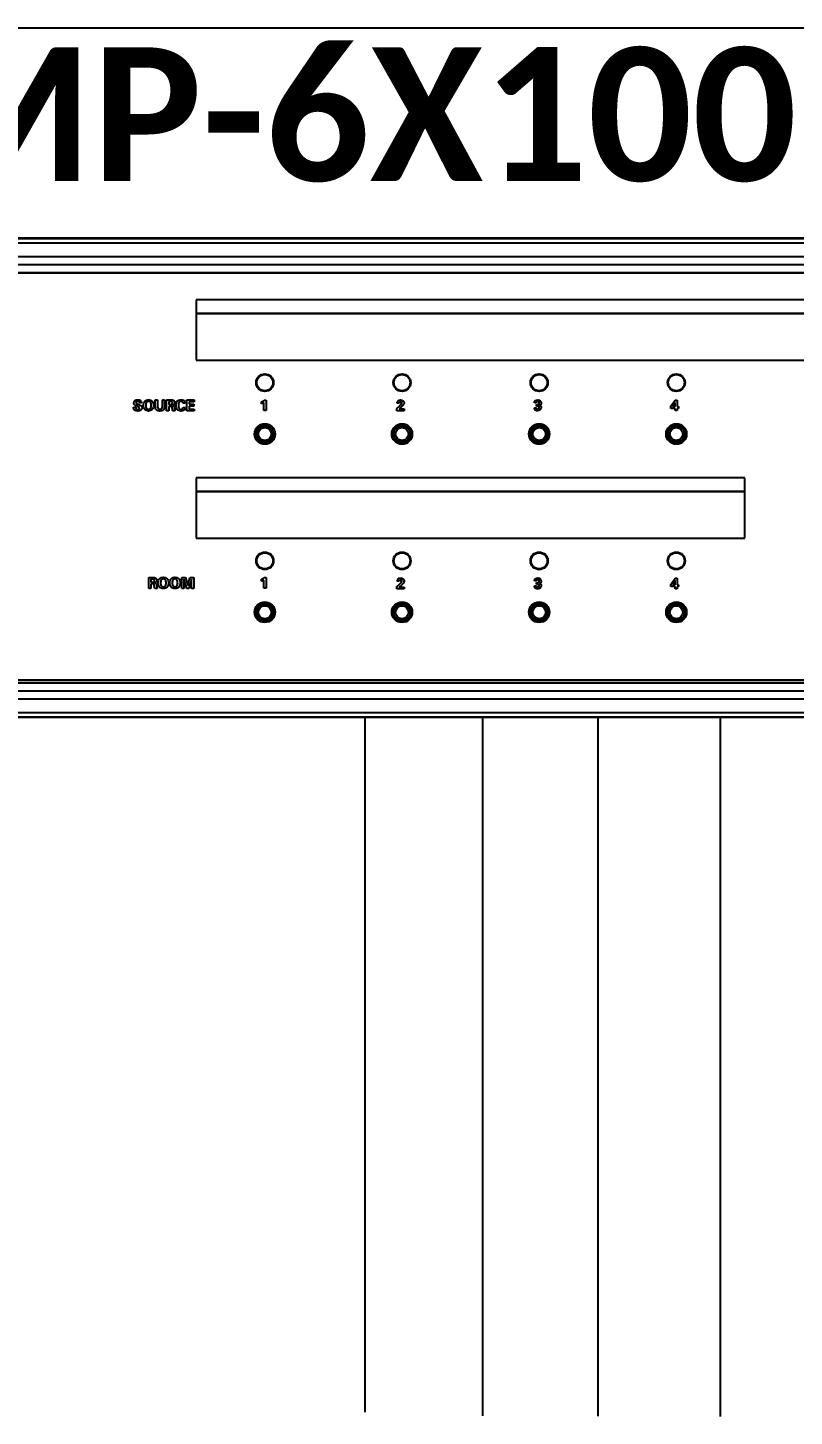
# Model space of a CAD drawing. Header units: inches. Extents: x 110042 to 357611, y 89798 to 292388.
# Drawn here: x 214743 to 226228, y 229184 to 250005 of the extents above; entities that cross this region are included whole.
import ezdxf

# ---------------------------------------------------------------- set-up
doc = ezdxf.new("R2010")
doc.units = ezdxf.units.IN
doc.header["$MEASUREMENT"] = 0
for name, color, linetype in [('3_ALL_AXES', 7, 'Continuous'), ('5_ALL_CURVES', 7, 'Continuous'), ('PMK35', 7, 'Continuous')]:
    doc.layers.add(name, color=color, linetype=linetype)
doc.styles.add('PMK', font='ROMANS.shx')

# ---------------------------------------------------------------- blocks, each defined once
blk = doc.blocks.new('ampppp')
at = {"color": 8}
for p, q in [((17353.26444576528, 3894.771499558417, 4.688886529305795), (17654.84404207291, 3894.771499558417, 4.688886529305795)), ((17353.35721776275, 3894.678727559209, 4.688886529305795), (17654.75127007365, 3894.678727559209, 4.688886529305795)), ((17654.19226190571, 3894.070760003871, 4.688886529305795), (17353.91622198034, 3894.070760018368, 4.688886529305795)), ((17654.1922623405, 3892.288066389673, 4.688886529305795), (17353.91622289494, 3892.288068130321, 4.688886529305795)), ((17355.86336821582, 3891.26749231525, 4.688886529305795), (17652.24511962058, 3891.26749231525, 4.688886529305795)), ((17355.86336821582, 3890.181390563622, 4.688886529305795), (17652.24511962058, 3890.181390563622, 4.688886529305795)), ((17652.22798240275, 3890.164253345796, 4.688886529305795), (17355.88050543544, 3890.164253345796, 4.688886529305795)), ((17651.80883580627, 3890.098415316046, 4.688886529305795), (17356.29965203013, 3890.098415316046, 4.688886529305795)), ((17494.99787910741, 3886.602658499093, 4.688886529305795), (17494.99787910741, 3884.791385536935, 4.688886529305795)), ((17603.6742568369, 3886.602658499093, 4.688886529305795), (17494.99787910741, 3886.602658499093, 4.688886529305795)), ((17494.99787910741, 3884.791385536935, 4.688886529305795), (17603.6742568369, 3884.791385536935, 4.688886529305795)), ((17494.99787910741, 3863.056109991037, 4.688886529305795), (17494.99787910741, 3861.244837028879, 4.688886529305795)), ((17567.44879759373, 3863.056109991037, 4.688886529305795), (17494.99787910741, 3863.056109991037, 4.688886529305795)), ((17567.44879759373, 3861.244837028879, 4.688886529305795), (17567.44879759373, 3863.056109991037, 4.688886529305795)), ((17494.99787910741, 3861.244837028879, 4.688886529305795), (17567.44879759373, 3861.244837028879, 4.688886529305795)), ((17356.29965203013, 3836.394171988068, 4.688886529305795), (17651.80883580627, 3836.394171988068, 4.688886529305795)), ((17652.24511962058, 3835.967054875859, 4.688886529305795), (17355.86336821582, 3835.967054875859, 4.688886529305795)), ((17652.24511962058, 3834.880953124283, 4.688886529305795), (17355.86336821582, 3834.880953124283, 4.688886529305795)), ((17355.88050543544, 3835.984192093711, 4.688886529305795), (17652.22798240275, 3835.984192093711, 4.688886529305795)), ((17353.91622551952, 3833.860379066123, 4.688886529305795), (17654.19226493418, 3833.860377314641, 4.688886529305795)), ((17654.84404207291, 3831.376945882882, 4.688886529305795), (17353.26444576528, 3831.376945882882, 4.688886529305795)), ((17353.35721776275, 3831.469717880272, 4.688886529305795), (17654.75127007365, 3831.469717880272, 4.688886529305795)), ((17353.91622593797, 3832.07768546099, 4.688886529305795), (17654.19226583266, 3832.077685399394, 4.688886529305795))]:
    blk.add_line(p, q, dxfattribs=at)
at = {"color": 5}
for p, q in [((17487.03777378105, 3872.993800609043, 4.688886529305795), (17487.3873950291, 3872.761751978092, 4.688886529305795)), ((17487.78031290408, 3872.962988684239, 4.688886529305795), (17487.51625212462, 3872.962988684239, 4.688886529305795)), ((17487.78031290408, 3872.970690158938, 4.688886529305795), (17487.78031290408, 3872.962988684239, 4.688886529305795)), ((17489.59572184286, 3872.475656423678, 4.688886529305795), (17489.59572184286, 3873.367886632082, 4.688886529305795)), ((17489.59572184286, 3873.367886632082, 4.688886529305795), (17489.89828999938, 3873.367886632082, 4.688886529305795)), ((17489.89828999938, 3873.367886632082, 4.688886529305795), (17489.89828999938, 3872.454192125455, 4.688886529305795)), ((17490.52339310259, 3872.467954947212, 4.688886529305795), (17490.52339310259, 3873.367886632082, 4.688886529305795)), ((17490.52339310259, 3873.367886632082, 4.688886529305795), (17490.81547869426, 3873.367886632082, 4.688886529305795)), ((17490.81547869426, 3873.367886632082, 4.688886529305795), (17490.81547869426, 3872.475656423678, 4.688886529305795)), ((17491.08346152083, 3871.918511711476, 4.688886529305795), (17491.08346152083, 3873.367886632082, 4.688886529305795)), ((17491.08346152083, 3873.367886632082, 4.688886529305795), (17491.67405060227, 3873.367886632082, 4.688886529305795)), ((17491.38203632036, 3873.143759429589, 4.688886529305795), (17491.38203632036, 3872.737934452296, 4.688886529305795)), ((17491.56123824782, 3873.143759429589, 4.688886529305795), (17491.38203632036, 3873.143759429589, 4.688886529305795)), ((17493.54928859843, 3872.949582411564, 4.688886529305795), (17493.26875521876, 3872.949582411564, 4.688886529305795)), ((17493.76100786746, 3871.918511711476, 4.688886529305795), (17493.76100786746, 3873.367886632082, 4.688886529305795)), ((17493.76100786746, 3873.367886632082, 4.688886529305795), (17494.70358290604, 3873.367886632082, 4.688886529305795)), ((17494.06949474958, 3873.127999929343, 4.688886529305795), (17494.06949474958, 3872.785926054788, 4.688886529305795)), ((17494.70358290604, 3873.127999929343, 4.688886529305795), (17494.06949474958, 3873.127999929343, 4.688886529305795)), ((17494.70358290604, 3873.367886632082, 4.688886529305795), (17494.70358290604, 3873.127999929343, 4.688886529305795)), ((17503.61782696799, 3872.845327251516, 4.688886529305795), (17503.61782696799, 3873.114165797738, 4.688886529305795)), ((17503.92681302249, 3871.97292121016, 4.688886529305795), (17503.92681302249, 3873.012763035807, 4.688886529305795)), ((17503.95248460716, 3873.314404162821, 4.688886529305795), (17504.21597490636, 3873.314404162821, 4.688886529305795)), ((17504.21597490636, 3873.314404162821, 4.688886529305795), (17504.21597490636, 3871.97292121016, 4.688886529305795)), ((17521.54536462665, 3872.94152438599, 4.688886529305795), (17521.54536462665, 3872.957355196058, 4.688886529305795)), ((17521.8075000356, 3872.94152438599, 4.688886529305795), (17521.54536462665, 3872.94152438599, 4.688886529305795)), ((17539.90261609814, 3872.972187668674, 4.688886529305795), (17539.64048068729, 3872.972187668674, 4.688886529305795)), ((17557.68304131, 3872.528425792954, 4.688886529305795), (17558.22171674174, 3873.344853514249, 4.688886529305795)), ((17558.24375151848, 3873.017469492745, 4.688886529305795), (17557.8958302281, 3872.478152270894, 4.688886529305795)), ((17558.22171674174, 3873.344853514249, 4.688886529305795), (17558.51936450995, 3873.344853514249, 4.688886529305795)), ((17558.24375151848, 3872.478152270894, 4.688886529305795), (17558.24375151848, 3873.017469492745, 4.688886529305795)), ((17558.51936450995, 3873.344853514249, 4.688886529305795), (17558.51936450995, 3872.478152270894, 4.688886529305795)), ((17486.70524396027, 3872.369618512812, 4.688886529305795), (17486.70524396027, 3872.389442681627, 4.688886529305795)), ((17486.70524396027, 3872.389442681627, 4.688886529305795), (17487.0028917286, 3872.389442681627, 4.688886529305795)), ((17487.53764511313, 3872.298879033514, 4.688886529305795), (17487.20348664445, 3872.551458908996, 4.688886529305795)), ((17487.3873950291, 3872.761751978092, 4.688886529305795), (17487.40543644887, 3872.755690632826, 4.688886529305795)), ((17491.38203632036, 3871.918511711476, 4.688886529305795), (17491.08346152083, 3871.918511711476, 4.688886529305795)), ((17491.38203632036, 3872.737934452296, 4.688886529305795), (17491.56123824782, 3872.737934452296, 4.688886529305795)), ((17491.38203632036, 3872.502112418151, 4.688886529305795), (17491.38203632036, 3871.918511711476, 4.688886529305795)), ((17491.64410041954, 3872.502112418151, 4.688886529305795), (17491.38203632036, 3872.502112418151, 4.688886529305795)), ((17491.84933048262, 3872.095289101639, 4.688886529305795), (17491.82929238426, 3872.314638535553, 4.688886529305795)), ((17492.21835952022, 3871.918511711476, 4.688886529305795), (17491.88883619886, 3871.918511711476, 4.688886529305795)), ((17492.12002308769, 3872.371329952015, 4.688886529305795), (17492.14533812151, 3872.162035222113, 4.688886529305795)), ((17493.27075189725, 3872.35286067332, 4.688886529305795), (17493.55684745346, 3872.35286067332, 4.688886529305795)), ((17494.72561768457, 3871.918511711476, 4.688886529305795), (17493.76100786746, 3871.918511711476, 4.688886529305795)), ((17494.06949474958, 3872.785926054788, 4.688886529305795), (17494.66407718969, 3872.785926054788, 4.688886529305795)), ((17494.06949474958, 3872.550104020669, 4.688886529305795), (17494.06949474958, 3872.160323782883, 4.688886529305795)), ((17494.66407718969, 3872.550104020669, 4.688886529305795), (17494.06949474958, 3872.550104020669, 4.688886529305795)), ((17494.06949474958, 3872.160323782883, 4.688886529305795), (17494.72561768457, 3872.160323782883, 4.688886529305795)), ((17494.66407718969, 3872.785926054788, 4.688886529305795), (17494.66407718969, 3872.550104020669, 4.688886529305795)), ((17494.72561768457, 3872.160323782883, 4.688886529305795), (17494.72561768457, 3871.918511711476, 4.688886529305795)), ((17504.21597490636, 3871.97292121016, 4.688886529305795), (17503.92681302249, 3871.97292121016, 4.688886529305795)), ((17521.49245263586, 3872.225073226711, 4.688886529305795), (17521.57331813078, 3872.29987737276, 4.688886529305795)), ((17521.49245263586, 3871.931276193987, 4.688886529305795), (17521.49245263586, 3872.225073226711, 4.688886529305795)), ((17522.44315701162, 3871.931276193987, 4.688886529305795), (17521.49245263586, 3871.931276193987, 4.688886529305795)), ((17521.8075000356, 3872.169094908415, 4.688886529305795), (17522.44315701162, 3872.169094908415, 4.688886529305795)), ((17522.44315701162, 3872.169094908415, 4.688886529305795), (17522.44315701162, 3871.931276193987, 4.688886529305795)), ((17539.64647072455, 3872.316136043552, 4.688886529305795), (17539.90454146676, 3872.316136043552, 4.688886529305795)), ((17539.64647072455, 3872.287612060793, 4.688886529305795), (17539.64647072455, 3872.316136043552, 4.688886529305795)), ((17539.90454146676, 3872.763249487882, 4.688886529305795), (17540.01150640538, 3872.763249487882, 4.688886529305795)), ((17539.90454146676, 3872.5294241322, 4.688886529305795), (17539.90454146676, 3872.763249487882, 4.688886529305795)), ((17540.0075130484, 3872.5294241322, 4.688886529305795), (17539.90454146676, 3872.5294241322, 4.688886529305795)), ((17557.68304131, 3872.246394903497, 4.688886529305795), (17557.68304131, 3872.528425792954, 4.688886529305795)), ((17558.24375151848, 3872.246394903497, 4.688886529305795), (17557.68304131, 3872.246394903497, 4.688886529305795)), ((17557.8958302281, 3872.478152270894, 4.688886529305795), (17558.24375151848, 3872.478152270894, 4.688886529305795)), ((17558.24375151848, 3871.942471858732, 4.688886529305795), (17558.24375151848, 3872.246394903497, 4.688886529305795)), ((17558.51936450995, 3871.942471858732, 4.688886529305795), (17558.24375151848, 3871.942471858732, 4.688886529305795)), ((17558.51936450995, 3872.478152270894, 4.688886529305795), (17558.69164937262, 3872.478152270894, 4.688886529305795)), ((17558.69164937262, 3872.246394903497, 4.688886529305795), (17558.51936450995, 3872.246394903497, 4.688886529305795)), ((17558.51936450995, 3872.246394903497, 4.688886529305795), (17558.51936450995, 3871.942471858732, 4.688886529305795)), ((17558.69164937262, 3872.478152270894, 4.688886529305795), (17558.69164937262, 3872.246394903497, 4.688886529305795)), ((17488.7171118366, 3848.456394196445, 4.688886529305795), (17488.7171118366, 3849.905769115234, 4.688886529305795)), ((17488.7171118366, 3849.905769115234, 4.688886529305795), (17489.30770091794, 3849.905769115234, 4.688886529305795)), ((17489.01568663603, 3849.681641914533, 4.688886529305795), (17489.01568663603, 3849.275816935474, 4.688886529305795)), ((17489.19488856359, 3849.681641914533, 4.688886529305795), (17489.01568663603, 3849.681641914533, 4.688886529305795)), ((17489.01568663603, 3849.275816935474, 4.688886529305795), (17489.19488856359, 3849.275816935474, 4.688886529305795)), ((17493.09711214623, 3848.456394196445, 4.688886529305795), (17493.09711214623, 3849.905769115234, 4.688886529305795)), ((17493.09711214623, 3849.905769115234, 4.688886529305795), (17493.57688555171, 3849.905769115234, 4.688886529305795)), ((17493.36973012002, 3849.681641914533, 4.688886529305795), (17493.36973012002, 3848.456394196445, 4.688886529305795)), ((17493.7407558379, 3848.456394196445, 4.688886529305795), (17493.36973012002, 3849.681641914533, 4.688886529305795)), ((17493.57688555171, 3849.905769115234, 4.688886529305795), (17493.87453332182, 3848.859224154159, 4.688886529305795)), ((17493.87453332182, 3848.859224154159, 4.688886529305795), (17494.1705409625, 3849.905769115234, 4.688886529305795)), ((17494.37869473339, 3849.681641914533, 4.688886529305795), (17494.00674198608, 3848.456394196445, 4.688886529305795)), ((17494.1705409625, 3849.905769115234, 4.688886529305795), (17494.65994121127, 3849.905769115234, 4.688886529305795)), ((17494.37869473339, 3848.456394196445, 4.688886529305795), (17494.37869473339, 3849.681641914533, 4.688886529305795)), ((17494.65994121127, 3849.905769115234, 4.688886529305795), (17494.65994121127, 3848.456394196445, 4.688886529305795)), ((17503.61518849936, 3849.390483350462, 4.688886529305795), (17503.61518849936, 3849.671587208651, 4.688886529305795)), ((17503.92823922062, 3848.478500283038, 4.688886529305795), (17503.92823922062, 3849.565620609399, 4.688886529305795)), ((17503.95419604636, 3849.880881940372, 4.688886529305795), (17504.22125184361, 3849.880881940372, 4.688886529305795)), ((17504.22125184361, 3849.880881940372, 4.688886529305795), (17504.22125184361, 3848.478500283038, 4.688886529305795)), ((17521.54536462665, 3849.405529752517, 4.688886529305795), (17521.54536462665, 3849.421360562612, 4.688886529305795)), ((17521.8075000356, 3849.405529752517, 4.688886529305795), (17521.54536462665, 3849.405529752517, 4.688886529305795)), ((17539.90261609814, 3849.436193033383, 4.688886529305795), (17539.64048068729, 3849.436193033383, 4.688886529305795)), ((17539.90454146676, 3849.227254854408, 4.688886529305795), (17540.01150640538, 3849.227254854408, 4.688886529305795)), ((17539.90454146676, 3848.993429498727, 4.688886529305795), (17539.90454146676, 3849.227254854408, 4.688886529305795)), ((17557.68304131, 3848.992431157663, 4.688886529305795), (17558.22171674174, 3849.808858880775, 4.688886529305795)), ((17558.24375151848, 3849.481474857454, 4.688886529305795), (17557.8958302281, 3848.942157637421, 4.688886529305795)), ((17558.22171674174, 3849.808858880775, 4.688886529305795), (17558.51936450995, 3849.808858880775, 4.688886529305795)), ((17558.24375151848, 3848.942157637421, 4.688886529305795), (17558.24375151848, 3849.481474857454, 4.688886529305795)), ((17558.51936450995, 3849.808858880775, 4.688886529305795), (17558.51936450995, 3848.942157637421, 4.688886529305795)), ((17489.01568663603, 3848.456394196445, 4.688886529305795), (17488.7171118366, 3848.456394196445, 4.688886529305795)), ((17489.01568663603, 3849.039994901276, 4.688886529305795), (17489.01568663603, 3848.456394196445, 4.688886529305795)), ((17489.27775073532, 3849.039994901276, 4.688886529305795), (17489.01568663603, 3849.039994901276, 4.688886529305795)), ((17489.48298079828, 3848.63317158479, 4.688886529305795), (17489.46294270003, 3848.852521018704, 4.688886529305795)), ((17489.85200983599, 3848.456394196445, 4.688886529305795), (17489.52248651464, 3848.456394196445, 4.688886529305795)), ((17489.75367340346, 3848.909212436958, 4.688886529305795), (17489.77898843896, 3848.699917707056, 4.688886529305795)), ((17493.36973012002, 3848.456394196445, 4.688886529305795), (17493.09711214623, 3848.456394196445, 4.688886529305795)), ((17494.00674198608, 3848.456394196445, 4.688886529305795), (17493.7407558379, 3848.456394196445, 4.688886529305795)), ((17494.65994121127, 3848.456394196445, 4.688886529305795), (17494.37869473339, 3848.456394196445, 4.688886529305795)), ((17504.22125184361, 3848.478500283038, 4.688886529305795), (17503.92823922062, 3848.478500283038, 4.688886529305795)), ((17521.49245263586, 3848.689078593238, 4.688886529305795), (17521.57331813078, 3848.763882739286, 4.688886529305795)), ((17521.49245263586, 3848.395281560514, 4.688886529305795), (17521.49245263586, 3848.689078593238, 4.688886529305795)), ((17522.44315701162, 3848.395281560514, 4.688886529305795), (17521.49245263586, 3848.395281560514, 4.688886529305795)), ((17521.8075000356, 3848.633100274968, 4.688886529305795), (17522.44315701162, 3848.633100274968, 4.688886529305795)), ((17522.44315701162, 3848.633100274968, 4.688886529305795), (17522.44315701162, 3848.395281560514, 4.688886529305795)), ((17539.64647072455, 3848.780141410051, 4.688886529305795), (17539.90454146676, 3848.780141410051, 4.688886529305795)), ((17539.64647072455, 3848.751617427319, 4.688886529305795), (17539.64647072455, 3848.780141410051, 4.688886529305795)), ((17540.0075130484, 3848.993429498727, 4.688886529305795), (17539.90454146676, 3848.993429498727, 4.688886529305795)), ((17557.68304131, 3848.710400270024, 4.688886529305795), (17557.68304131, 3848.992431157663, 4.688886529305795)), ((17558.24375151848, 3848.710400270024, 4.688886529305795), (17557.68304131, 3848.710400270024, 4.688886529305795)), ((17557.8958302281, 3848.942157637421, 4.688886529305795), (17558.24375151848, 3848.942157637421, 4.688886529305795)), ((17558.24375151848, 3848.406477223441, 4.688886529305795), (17558.24375151848, 3848.710400270024, 4.688886529305795)), ((17558.51936450995, 3848.406477223441, 4.688886529305795), (17558.24375151848, 3848.406477223441, 4.688886529305795)), ((17558.51936450995, 3848.942157637421, 4.688886529305795), (17558.69164937262, 3848.942157637421, 4.688886529305795)), ((17558.69164937262, 3848.710400270024, 4.688886529305795), (17558.51936450995, 3848.710400270024, 4.688886529305795)), ((17558.51936450995, 3848.710400270024, 4.688886529305795), (17558.51936450995, 3848.406477223441, 4.688886529305795)), ((17558.69164937262, 3848.942157637421, 4.688886529305795), (17558.69164937262, 3848.710400270024, 4.688886529305795))]:
    blk.add_line(p, q, dxfattribs=at)
at = {"color": 8}
for centre, radius in [((17504.0542439182, 3875.644457078005, 4.688886529305795), 1.068651047673309), ((17522.16697353978, 3875.644457078005, 4.688886529305795), 1.068651047673309), ((17540.27970316136, 3875.644457078005, 4.688886529305795), 1.068651047673309), ((17558.39243278294, 3875.644457078005, 4.688886529305795), 1.068651047673309), ((17504.0542439182, 3868.852183469911, 4.688886529305795), 1.176614325426323), ((17504.0542439182, 3868.852183469911, 4.688886529305795), 1.063279638008018), ((17504.0542439182, 3868.852183469911, 4.688886529305795), 0.8493822968833196), ((17522.16697353978, 3868.852183469911, 4.688886529305795), 1.176614325426323), ((17522.16697353978, 3868.852183469911, 4.688886529305795), 1.063279638008018), ((17522.16697353978, 3868.852183469911, 4.688886529305795), 0.8493822968833196), ((17540.27970316136, 3868.852183469911, 4.688886529305795), 1.176614325426323), ((17540.27970316136, 3868.852183469911, 4.688886529305795), 1.063279638008018), ((17540.27970316136, 3868.852183469911, 4.688886529305795), 0.8493822968833196), ((17558.39243278294, 3868.852183469911, 4.688886529305795), 1.176614325426323), ((17558.39243278294, 3868.852183469911, 4.688886529305795), 1.063279638008018), ((17558.39243278294, 3868.852183469911, 4.688886529305795), 0.8493822968833196), ((17504.0542439182, 3852.097908569975, 4.688886529305795), 1.068651047673309), ((17522.16697353978, 3852.097908569975, 4.688886529305795), 1.068651047673309), ((17540.27970316136, 3852.097908569975, 4.688886529305795), 1.068651047673309), ((17558.39243278294, 3852.097908569975, 4.688886529305795), 1.068651047673309), ((17504.0542439182, 3845.305634961882, 4.688886529305795), 1.176614325426323), ((17504.0542439182, 3845.305634961882, 4.688886529305795), 1.063279638008018), ((17504.0542439182, 3845.305634961882, 4.688886529305795), 0.8493822968833196), ((17522.16697353978, 3845.305634961882, 4.688886529305795), 1.176614325426323), ((17522.16697353978, 3845.305634961882, 4.688886529305795), 1.063279638008018), ((17522.16697353978, 3845.305634961882, 4.688886529305795), 0.8493822968833196), ((17540.27970316136, 3845.305634961882, 4.688886529305795), 1.176614325426323), ((17540.27970316136, 3845.305634961882, 4.688886529305795), 1.063279638008018), ((17540.27970316136, 3845.305634961882, 4.688886529305795), 0.8493822968833196), ((17558.39243278294, 3845.305634961882, 4.688886529305795), 1.176614325426323), ((17558.39243278294, 3845.305634961882, 4.688886529305795), 1.063279638008018), ((17558.39243278294, 3845.305634961882, 4.688886529305795), 0.8493822968833196)]:
    blk.add_circle(centre, radius, dxfattribs=at)
at = {"color": 5}
for points, start_tangent, end_tangent in [([(17487.20348664445, 3872.551458908996, 4.688886529305795), (17487.1716110931, 3872.56215540317, 4.688886529305795), (17487.14265924957, 3872.572210107234, 4.688886529305795), (17486.98179289443, 3872.63510549219, 4.688886529305795), (17486.8729649838, 3872.69800087538, 4.688886529305795), (17486.78090382592, 3872.813380388532, 4.688886529305795), (17486.74867172552, 3872.969050029504, 4.688886529305795), (17486.89371618217, 3873.278963113376, 4.688886529305795), (17487.2889872848, 3873.393344287284, 4.688886529305795), (17487.51291525092, 3873.361367165164, 4.688886529305795)], (-0.9407143260473128, 0.3391998773132892), (0.9495414400050226, -0.3136416007375116)), ([(17487.51625212462, 3872.962988684239, 4.688886529305795), (17487.44358727676, 3873.13470306477, 4.688886529305795), (17487.26994752574, 3873.193747710571, 4.688886529305795), (17487.09994458265, 3873.143759429589, 4.688886529305795), (17487.03676396022, 3873.009268847553, 4.688886529305795), (17487.03777378105, 3872.993800609043, 4.688886529305795)], (-0.08789381096409303, 0.9961298499664629), (0.1282680215612045, -0.9917395397203717)), ([(17487.51291525092, 3873.361367165164, 4.688886529305795), (17487.65174104775, 3873.282314680195, 4.688886529305795), (17487.78031290408, 3872.970690158938, 4.688886529305795)], (0.949541440192497, -0.3136416001699365), (0, -1)), ([(17488.01363908924, 3872.650722372819, 4.688886529305795), (17488.05868258237, 3872.959295987707, 4.688886529305795), (17488.19612127556, 3873.191751032081, 4.688886529305795), (17488.69272383041, 3873.389636169592, 4.688886529305795), (17489.18768625762, 3873.191751032081, 4.688886529305795), (17489.36917010305, 3872.650722372819, 4.688886529305795), (17489.3691793441, 3872.614438945593, 4.688886529305795)], (0.003596577523764412, 0.9999935322941422), (-0.01528852023618, -0.9998831237444645)), ([(17489.0511989953, 3872.648725694329, 4.688886529305795), (17489.0280054313, 3872.877407819064, 4.688886529305795), (17488.95870997859, 3873.044210726453, 4.688886529305795), (17488.69101239121, 3873.180341439715, 4.688886529305795), (17488.42402790383, 3873.043854177396, 4.688886529305795), (17488.35359771751, 3872.877262712565, 4.688886529305795), (17488.3316101969, 3872.648725694329, 4.688886529305795)], (-0.0009032994267080667, 0.9999995920249898), (-0.001257726591726156, -0.9999992090615976)), ([(17491.56123824782, 3872.737934452296, 4.688886529305795), (17491.79278168401, 3872.782217937095, 4.688886529305795), (17491.85524920832, 3872.936532687999, 4.688886529305795), (17491.79606194288, 3873.09847760552, 4.688886529305795), (17491.56123824782, 3873.143759429589, 4.688886529305795)], (1, 0), (-1, 0)), ([(17491.67405060227, 3873.367886632082, 4.688886529305795), (17492.0380879438, 3873.279319662459, 4.688886529305795), (17492.15489365682, 3873.003278810264, 4.688886529305795), (17492.08943111482, 3872.764461756592, 4.688886529305795), (17491.87928066524, 3872.644661025735, 4.688886529305795)], (1, 0), (-0.9714799792605399, -0.237121593061326)), ([(17492.33694656249, 3872.767450438487, 4.688886529305795), (17492.37336063133, 3872.95922708327, 4.688886529305795), (17492.49989123929, 3873.196457489045, 4.688886529305795), (17492.70488063116, 3873.342883577409, 4.688886529305795), (17492.98265966245, 3873.391704157903, 4.688886529305795), (17493.38876987898, 3873.27425665462, 4.688886529305795), (17493.54928859843, 3872.949582411564, 4.688886529305795)], (0.09269741668441323, 0.9956943250516377), (0.04998902329010868, -0.9987497672342663)), ([(17493.26875521876, 3872.949582411564, 4.688886529305795), (17493.18988640401, 3873.115948546789, 4.688886529305795), (17492.99414056648, 3873.178344759406, 4.688886529305795), (17492.72679952994, 3873.043141077386, 4.688886529305795), (17492.65916203319, 3872.8756339833, 4.688886529305795), (17492.63666374079, 3872.642664347246, 4.688886529305795), (17492.64040869075, 3872.536826596508, 4.688886529305795)], (-0.047175344003485, 0.9988866236556345), (0.07634573044314338, -0.9970814056249888)), ([(17503.61782696799, 3873.114165797738, 4.688886529305795), (17503.80023784454, 3873.205941714535, 4.688886529305795), (17503.95248460716, 3873.314404162821, 4.688886529305795)], (0.9205172733513572, 0.3907018677480091), (0.7590906867084947, 0.6509848918004362)), ([(17503.92681302249, 3873.012763035807, 4.688886529305795), (17503.75873544801, 3872.908222634653, 4.688886529305795), (17503.61782696799, 3872.845327251516, 4.688886529305795)], (-0.8237929061158759, -0.5668908606011918), (-0.9458785182338982, -0.3245209218889362)), ([(17521.54536462665, 3872.957355196058, 4.688886529305795), (17521.66473749852, 3873.248442450309, 4.688886529305795), (17521.98969698274, 3873.356120488816, 4.688886529305795), (17522.31422860612, 3873.254503797393, 4.688886529305795), (17522.43559815659, 3872.983811192325, 4.688886529305795), (17522.43547025898, 3872.963863751872, 4.688886529305795)], (0, 1), (-0.03492029905668074, -0.9993901003681155)), ([(17521.57331813078, 3872.29987737276, 4.688886529305795), (17522.00221066919, 3872.731414213789, 4.688886529305795), (17522.15513608669, 3872.989515988507, 4.688886529305795), (17522.1093550939, 3873.107890521214, 4.688886529305795), (17521.99326247899, 3873.154527233612, 4.688886529305795), (17521.86535413727, 3873.108533778513, 4.688886529305795)], (0.7389060902816122, 0.6738084221384754), (-0.7270736412645042, -0.6865594804373291)), ([(17521.86535413727, 3873.108533778513, 4.688886529305795), (17521.85813010682, 3873.101187383968, 4.688886529305795), (17521.8075000356, 3872.94152438599, 4.688886529305795)], (-0.7270736417140486, -0.6865594799612567), (-0.0362299724252177, -0.999343479039148)), ([(17522.43547025898, 3872.963863751872, 4.688886529305795), (17522.30609927073, 3872.651078921903, 4.688886529305795), (17521.8075000356, 3872.169094908415, 4.688886529305795)], (-0.0349202991572643, -0.9993901003646011), (-0.7672539929008418, -0.6413433638681507)), ([(17539.64048068729, 3872.972187668674, 4.688886529305795), (17539.75885522008, 3873.264986360362, 4.688886529305795), (17540.08873509059, 3873.368314490986, 4.688886529305795), (17540.41726007264, 3873.258639774043, 4.688886529305795), (17540.53862962311, 3872.963487852965, 4.688886529305795), (17540.53856636619, 3872.948992010864, 4.688886529305795)], (0.01071568529171078, 0.9999425853961462), (-0.02105150177649465, -0.9997783925815533)), ([(17540.08481304338, 3873.163084429678, 4.688886529305795), (17539.95360271831, 3873.111028158566, 4.688886529305795), (17539.90261609814, 3872.972187668674, 4.688886529305795)], (-0.9999999356106186, 0.0003588575745173712), (-0.02347931282845693, -0.9997243229356296)), ([(17540.01150640538, 3872.763249487882, 4.688886529305795), (17540.21566681928, 3872.806819872696, 4.688886529305795), (17540.27357050445, 3872.955786378292, 4.688886529305795), (17540.22286912357, 3873.107676589956, 4.688886529305795), (17540.08481304338, 3873.163084429678, 4.688886529305795)], (1, 0), (-0.9999999356104847, 0.0003588579476866737)), ([(17540.53856636619, 3872.948992010864, 4.688886529305795), (17540.48044069696, 3872.764247827126, 4.688886529305795), (17540.30352068887, 3872.654216561074, 4.688886529305795)], (-0.02105150285784551, -0.9997783925587841), (-0.9627288161254891, -0.2704685316291237)), ([(17486.98727740725, 3871.934580361602, 4.688886529305795), (17486.84600981876, 3872.013068718361, 4.688886529305795), (17486.70524396027, 3872.369618512812, 4.688886529305795)], (-0.9452303226210497, 0.3264041010736642), (0, 1)), ([(17487.40543644887, 3872.755690632826, 4.688886529305795), (17487.75799288626, 3872.574919885708, 4.688886529305795), (17487.84220994803, 3872.325406339575, 4.688886529305795), (17487.69053366577, 3872.008433571219, 4.688886529305795), (17487.26795084725, 3871.894052395492, 4.688886529305795), (17487.02184235116, 3871.923770822208, 4.688886529305795), (17486.98727740725, 3871.934580361602, 4.688886529305795)], (0.9475823553279836, -0.3195116271297032), (-0.9452303226482651, 0.326404100994851)), ([(17487.0028917286, 3872.389442681627, 4.688886529305795), (17487.07263286854, 3872.17208992615, 4.688886529305795), (17487.28342510826, 3872.099282458593, 4.688886529305795), (17487.46690563377, 3872.155973876846, 4.688886529305795), (17487.53764511313, 3872.298879033514, 4.688886529305795)], (0, -1), (0.002955639027477555, 0.9999956320894304)), ([(17489.3691793441, 3872.614438945593, 4.688886529305795), (17489.3243339662, 3872.334480530967, 4.688886529305795), (17489.18996817539, 3872.094932550764, 4.688886529305795), (17488.69272383041, 3871.894052395492, 4.688886529305795), (17488.19376804623, 3872.094576001655, 4.688886529305795), (17488.05773663966, 3872.332459907435, 4.688886529305795), (17488.01363908924, 3872.650722372819, 4.688886529305795)], (-0.01528852022985475, -0.9998831237445612), (0.00359657774954166, 0.9999935322933304)), ([(17488.3316101969, 3872.648725694329, 4.688886529305795), (17488.35325263016, 3872.416028024511, 4.688886529305795), (17488.42302956464, 3872.247535864179, 4.688886529305795), (17488.69101239121, 3872.110335501902, 4.688886529305795), (17488.95970831789, 3872.247535864179, 4.688886529305795), (17489.02826392891, 3872.416308710225, 4.688886529305795), (17489.0511989953, 3872.648725694329, 4.688886529305795)], (-0.001257725911692379, -0.9999992090624528), (-0.0009032988806387092, 0.9999995920254829)), ([(17490.81547869426, 3872.475656423678, 4.688886529305795), (17490.66487206108, 3872.039596022631, 4.688886529305795), (17490.47466165841, 3871.93196255232, 4.688886529305795), (17490.20577854399, 3871.896049075801, 4.688886529305795), (17489.93495223254, 3871.931516865051, 4.688886529305795), (17489.74504489757, 3872.037955893223, 4.688886529305795), (17489.59572184286, 3872.475656423678, 4.688886529305795)], (0, -1), (0, 1)), ([(17489.89828999938, 3872.454192125455, 4.688886529305795), (17489.97687357473, 3872.21337839324, 4.688886529305795), (17490.21526276774, 3872.133867788436, 4.688886529305795), (17490.4488028841, 3872.215018522647, 4.688886529305795), (17490.52339310259, 3872.467954947212, 4.688886529305795)], (0, -1), (0, 1)), ([(17491.82929238426, 3872.314638535553, 4.688886529305795), (17491.78821784666, 3872.474658082614, 4.688886529305795), (17491.64410041954, 3872.502112418151, 4.688886529305795)], (-0.08857529786023721, 0.9960694838257873), (-1, 0)), ([(17491.88883619886, 3871.918511711476, 4.688886529305795), (17491.86451950255, 3871.988252851476, 4.688886529305795), (17491.84933048262, 3872.095289101639, 4.688886529305795)], (-0.4459657066124218, 0.8950500480563551), (-0.08853978545562541, 0.9960726411218567)), ([(17491.87928066524, 3872.644661025735, 4.688886529305795), (17492.04928360655, 3872.572210107234, 4.688886529305795), (17492.12002308769, 3872.371329952015, 4.688886529305795)], (0.9937831664897332, -0.1113329151762384), (0.1212702567570926, -0.992619526720117)), ([(17492.14533812151, 3872.162035222113, 4.688886529305795), (17492.17393341578, 3872.015778496809, 4.688886529305795), (17492.21835952022, 3871.918511711476, 4.688886529305795)], (0.1291308652918088, -0.9916275609466434), (0.579725883651897, -0.8148115732020667)), ([(17493.55684745346, 3872.35286067332, 4.688886529305795), (17493.39304847704, 3872.011428588954, 4.688886529305795), (17492.97674093685, 3871.894052395492, 4.688886529305795), (17492.69734851613, 3871.941295244933, 4.688886529305795), (17492.49497085278, 3872.082881168209, 4.688886529305795), (17492.37210379273, 3872.315663616476, 4.688886529305795), (17492.33117187636, 3872.636959551062, 4.688886529305795), (17492.33694656249, 3872.767450438487, 4.688886529305795)], (-0.06816407049229369, -0.9976741248994693), (0.09269741706992027, 0.9956943250157477)), ([(17492.64040869075, 3872.536826596508, 4.688886529305795), (17492.65886787885, 3872.40485454787, 4.688886529305795), (17492.72551594967, 3872.237481160168, 4.688886529305795), (17492.99613724497, 3872.105343805677, 4.688886529305795), (17493.18817496491, 3872.173088265396, 4.688886529305795), (17493.27075189725, 3872.35286067332, 4.688886529305795)], (0.07634573069040554, -0.9970814056060561), (0.07036850244846239, 0.9975210643706532)), ([(17539.91820113114, 3871.936089215367, 4.688886529305795), (17539.76021011022, 3872.018274345817, 4.688886529305795), (17539.64647072455, 3872.287612060793, 4.688886529305795)], (-0.9688875541176134, 0.2475013282307569), (0, 1)), ([(17539.90454146676, 3872.316136043552, 4.688886529305795), (17539.95424450845, 3872.177580792893, 4.688886529305795), (17540.08288767466, 3872.126237623585, 4.688886529305795), (17540.22265519395, 3872.18292904002, 4.688886529305795), (17540.27357050445, 3872.335603663309, 4.688886529305795), (17540.27328260802, 3872.343440657392, 4.688886529305795)], (0.02319278435144266, -0.9997310111995265), (-0.05008118079491212, 0.9987451503412604)), ([(17540.30352068887, 3872.654216561074, 4.688886529305795), (17540.48600287351, 3872.543543504858, 4.688886529305795), (17540.54818515853, 3872.339597020264, 4.688886529305795), (17540.41533470413, 3872.0370288638, 4.688886529305795), (17540.07033712167, 3871.919010881994, 4.688886529305795), (17539.91820113114, 3871.936089215367, 4.688886529305795)], (0.9689660100995493, -0.2471939952178456), (-0.9688875539465817, 0.2475013289002912)), ([(17540.27328260802, 3872.343440657392, 4.688886529305795), (17540.21566681928, 3872.485140647401, 4.688886529305795), (17540.0075130484, 3872.5294241322, 4.688886529305795)], (-0.05008118261009972, 0.9987451502502398), (-1, 0)), ([(17489.19488856359, 3849.275816935474, 4.688886529305795), (17489.42643199978, 3849.320100420273, 4.688886529305795), (17489.48889952399, 3849.474415172943, 4.688886529305795), (17489.42971225854, 3849.636360090463, 4.688886529305795), (17489.19488856359, 3849.681641914533, 4.688886529305795)], (1, 0), (-1, 0)), ([(17489.30770091794, 3849.905769115234, 4.688886529305795), (17489.67173825936, 3849.817202145637, 4.688886529305795), (17489.78854397259, 3849.541161293416, 4.688886529305795), (17489.72308143059, 3849.302344241535, 4.688886529305795), (17489.51293098101, 3849.182543508887, 4.688886529305795)], (1, 0), (-0.9714799792605399, -0.237121593061326)), ([(17489.51293098101, 3849.182543508887, 4.688886529305795), (17489.68293392421, 3849.110092590412, 4.688886529305795), (17489.75367340346, 3848.909212436958, 4.688886529305795)], (0.9937831664897332, -0.1113329151762384), (0.1212702567570926, -0.992619526720117)), ([(17491.32792130201, 3849.152321428744, 4.688886529305795), (17491.28307592412, 3848.872363014092, 4.688886529305795), (17491.14871013341, 3848.632815033889, 4.688886529305795), (17490.65146578843, 3848.431934880436, 4.688886529305795), (17490.15251000424, 3848.632458484833, 4.688886529305795), (17490.01647859757, 3848.870342390586, 4.688886529305795), (17489.97238104716, 3849.188604855971, 4.688886529305795)], (-0.01528852022985475, -0.9998831237445612), (0.00359657774954166, 0.9999935322933304)), ([(17489.97238104716, 3849.188604855971, 4.688886529305795), (17490.01742454029, 3849.497178470859, 4.688886529305795), (17490.15486323348, 3849.72963351705, 4.688886529305795), (17490.65146578843, 3849.927518652717, 4.688886529305795), (17491.14642821373, 3849.72963351705, 4.688886529305795), (17491.32791206097, 3849.188604855971, 4.688886529305795), (17491.32792130201, 3849.152321428744, 4.688886529305795)], (0.003596577523764412, 0.9999935322941422), (-0.01528852023618, -0.9998831237444645)), ([(17490.29035215492, 3849.186608177481, 4.688886529305795), (17490.31199458808, 3848.953910507688, 4.688886529305795), (17490.38177152255, 3848.785418347356, 4.688886529305795), (17490.64975434923, 3848.648217985026, 4.688886529305795), (17490.9184502758, 3848.785418347356, 4.688886529305795), (17490.98700588693, 3848.954191193403, 4.688886529305795), (17491.00994095331, 3849.186608177481, 4.688886529305795)], (-0.001257725911692379, -0.9999992090624528), (-0.0009032988806387092, 0.9999995920254829)), ([(17491.00994095331, 3849.186608177481, 4.688886529305795), (17490.98674738921, 3849.415290302242, 4.688886529305795), (17490.9174519365, 3849.582093211423, 4.688886529305795), (17490.64975434923, 3849.718223922867, 4.688886529305795), (17490.38276986185, 3849.581736660522, 4.688886529305795), (17490.31233967553, 3849.415145195716, 4.688886529305795), (17490.29035215492, 3849.186608177481, 4.688886529305795)], (-0.0009032994267080667, 0.9999995920249898), (-0.001257726591726156, -0.9999992090615976)), ([(17492.86664760015, 3849.152321428744, 4.688886529305795), (17492.82180222236, 3848.872363014092, 4.688886529305795), (17492.68743643155, 3848.632815033889, 4.688886529305795), (17492.19019208656, 3848.431934880436, 4.688886529305795), (17491.69123630238, 3848.632458484833, 4.688886529305795), (17491.55520489582, 3848.870342390586, 4.688886529305795), (17491.5111073455, 3849.188604855971, 4.688886529305795)], (-0.01528852022985475, -0.9998831237445612), (0.00359657774954166, 0.9999935322933304)), ([(17491.5111073455, 3849.188604855971, 4.688886529305795), (17491.55615083853, 3849.497178470859, 4.688886529305795), (17491.69358953182, 3849.72963351705, 4.688886529305795), (17492.19019208656, 3849.927518652717, 4.688886529305795), (17492.68515451388, 3849.72963351705, 4.688886529305795), (17492.8666383591, 3849.188604855971, 4.688886529305795), (17492.86664760015, 3849.152321428744, 4.688886529305795)], (0.003596577523764412, 0.9999935322941422), (-0.01528852023618, -0.9998831237444645)), ([(17491.82907845305, 3849.186608177481, 4.688886529305795), (17491.85072088642, 3848.953910507688, 4.688886529305795), (17491.92049782069, 3848.785418347356, 4.688886529305795), (17492.18848064736, 3848.648217985026, 4.688886529305795), (17492.45717657394, 3848.785418347356, 4.688886529305795), (17492.52573218528, 3848.954191193403, 4.688886529305795), (17492.54866725145, 3849.186608177481, 4.688886529305795)], (-0.001257725911692379, -0.9999992090624528), (-0.0009032988806387092, 0.9999995920254829)), ([(17492.54866725145, 3849.186608177481, 4.688886529305795), (17492.52547368756, 3849.415290302242, 4.688886529305795), (17492.45617823475, 3849.582093211423, 4.688886529305795), (17492.18848064736, 3849.718223922867, 4.688886529305795), (17491.92149615999, 3849.581736660522, 4.688886529305795), (17491.85106597366, 3849.415145195716, 4.688886529305795), (17491.82907845305, 3849.186608177481, 4.688886529305795)], (-0.0009032994267080667, 0.9999995920249898), (-0.001257726591726156, -0.9999992090615976)), ([(17503.61518849936, 3849.671587208651, 4.688886529305795), (17503.79995260357, 3849.767499103864, 4.688886529305795), (17503.95419604636, 3849.880881940372, 4.688886529305795)], (0.9159570120789371, 0.4012764035218444), (0.7492366798471276, 0.6623023460411811)), ([(17503.92823922062, 3849.565620609399, 4.688886529305795), (17503.75787972846, 3849.456231133482, 4.688886529305795), (17503.61518849936, 3849.390483350462, 4.688886529305795)], (-0.8151689100183012, -0.5792233145683753), (-0.9422890521878489, -0.334800451204782)), ([(17521.54536462665, 3849.421360562612, 4.688886529305795), (17521.66473749852, 3849.712447816835, 4.688886529305795), (17521.98969698274, 3849.820125853524, 4.688886529305795), (17522.31422860612, 3849.718509162101, 4.688886529305795), (17522.43559815659, 3849.447816557033, 4.688886529305795), (17522.43547025898, 3849.427869118399, 4.688886529305795)], (0, 1), (-0.03492029905668074, -0.9993901003681155)), ([(17521.57331813078, 3848.763882739286, 4.688886529305795), (17522.00221066919, 3849.195419580316, 4.688886529305795), (17522.15513608669, 3849.453521355034, 4.688886529305795), (17522.1093550939, 3849.571895885922, 4.688886529305795), (17521.99326247899, 3849.618532600112, 4.688886529305795), (17521.86535413727, 3849.572539145041, 4.688886529305795)], (0.7389060902816122, 0.6738084221384754), (-0.7270736412645042, -0.6865594804373291)), ([(17521.86535413727, 3849.572539145041, 4.688886529305795), (17521.85813010682, 3849.565192750495, 4.688886529305795), (17521.8075000356, 3849.405529752517, 4.688886529305795)], (-0.7270736417140486, -0.6865594799612567), (-0.0362299724252177, -0.999343479039148)), ([(17522.43547025898, 3849.427869118399, 4.688886529305795), (17522.30609927073, 3849.115084288404, 4.688886529305795), (17521.8075000356, 3848.633100274968, 4.688886529305795)], (-0.0349202991572643, -0.9993901003646011), (-0.7672539929008418, -0.6413433638681507)), ([(17539.64048068729, 3849.436193033383, 4.688886529305795), (17539.75885522008, 3849.728991726888, 4.688886529305795), (17540.08873509059, 3849.832319857514, 4.688886529305795), (17540.41726007264, 3849.722645140517, 4.688886529305795), (17540.53862962311, 3849.427493219466, 4.688886529305795), (17540.53856636619, 3849.412997377392, 4.688886529305795)], (0.01071568529171078, 0.9999425853961462), (-0.02105150177649465, -0.9997783925815533)), ([(17540.08481304338, 3849.627089794387, 4.688886529305795), (17539.95360271831, 3849.575033525094, 4.688886529305795), (17539.90261609814, 3849.436193033383, 4.688886529305795)], (-0.9999999356106186, 0.0003588575745173712), (-0.02347931282845693, -0.9997243229356296)), ([(17540.30352068887, 3849.118221925782, 4.688886529305795), (17540.48600287351, 3849.007548869567, 4.688886529305795), (17540.54818515853, 3848.803602386763, 4.688886529305795), (17540.41533470413, 3848.501034230327, 4.688886529305795), (17540.07033712167, 3848.383016248521, 4.688886529305795), (17539.91820113114, 3848.400094581868, 4.688886529305795)], (0.9689660100995493, -0.2471939952178456), (-0.9688875539465817, 0.2475013289002912)), ([(17540.01150640538, 3849.227254854408, 4.688886529305795), (17540.21566681928, 3849.270825239249, 4.688886529305795), (17540.27357050445, 3849.419791743, 4.688886529305795), (17540.22286912357, 3849.571681956483, 4.688886529305795), (17540.08481304338, 3849.627089794387, 4.688886529305795)], (1, 0), (-0.9999999356104847, 0.0003588579476866737)), ([(17540.53856636619, 3849.412997377392, 4.688886529305795), (17540.48044069696, 3849.228253193653, 4.688886529305795), (17540.30352068887, 3849.118221925782, 4.688886529305795)], (-0.02105150285784551, -0.9997783925587841), (-0.9627288161254891, -0.2704685316291237)), ([(17489.46294270003, 3848.852521018704, 4.688886529305795), (17489.42186816243, 3849.01254056761, 4.688886529305795), (17489.27775073532, 3849.039994901276, 4.688886529305795)], (-0.08857529786023721, 0.9960694838257873), (-1, 0)), ([(17489.52248651464, 3848.456394196445, 4.688886529305795), (17489.49816981832, 3848.526135336446, 4.688886529305795), (17489.48298079828, 3848.63317158479, 4.688886529305795)], (-0.4459657066124218, 0.8950500480563551), (-0.08853978545562541, 0.9960726411218567)), ([(17489.77898843896, 3848.699917707056, 4.688886529305795), (17489.80758373154, 3848.55366097996, 4.688886529305795), (17489.85200983599, 3848.456394196445, 4.688886529305795)], (0.1291308652918088, -0.9916275609466434), (0.579725883651897, -0.8148115732020667)), ([(17539.91820113114, 3848.400094581868, 4.688886529305795), (17539.76021011022, 3848.482279710526, 4.688886529305795), (17539.64647072455, 3848.751617427319, 4.688886529305795)], (-0.9688875541176134, 0.2475013282307569), (0, 1)), ([(17539.90454146676, 3848.780141410051, 4.688886529305795), (17539.95424450845, 3848.641586159421, 4.688886529305795), (17540.08288767466, 3848.590242988294, 4.688886529305795), (17540.22265519395, 3848.646934406547, 4.688886529305795), (17540.27357050445, 3848.799609029784, 4.688886529305795), (17540.27328260802, 3848.807446022101, 4.688886529305795)], (0.02319278435144266, -0.9997310111995265), (-0.05008118079491212, 0.9987451503412604)), ([(17540.27328260802, 3848.807446022101, 4.688886529305795), (17540.21566681928, 3848.949146013902, 4.688886529305795), (17540.0075130484, 3848.993429498727, 4.688886529305795)], (-0.05008118261009972, 0.9987451502502398), (-1, 0))]:
    blk.add_spline(points, degree=3, dxfattribs=dict(at, start_tangent=start_tangent, end_tangent=end_tangent))
at = {"layer": '3_ALL_AXES', "color": 8}
for centre, radius in [((17504.0542439182, 3875.644457078005, 4.688886529305795), 1.159214695781216), ((17522.16697353978, 3875.644457078005, 4.688886529305795), 1.159214695781216), ((17540.27970316136, 3875.644457078005, 4.688886529305795), 1.159214695781216), ((17558.39243278294, 3875.644457078005, 4.688886529305795), 1.159214695781216), ((17504.0542439182, 3868.852183469911, 4.688886529305795), 1.358454721618613), ((17522.16697353978, 3868.852183469911, 4.688886529305795), 1.358454721618613), ((17540.27970316136, 3868.852183469911, 4.688886529305795), 1.358454721618613), ((17558.39243278294, 3868.852183469911, 4.688886529305795), 1.358454721618613), ((17504.0542439182, 3852.097908569975, 4.688886529305795), 1.159214695781216), ((17522.16697353978, 3852.097908569975, 4.688886529305795), 1.159214695781216), ((17540.27970316136, 3852.097908569975, 4.688886529305795), 1.159214695781216), ((17558.39243278294, 3852.097908569975, 4.688886529305795), 1.159214695781216), ((17504.0542439182, 3845.305634961882, 4.688886529305795), 1.358454721618613), ((17522.16697353978, 3845.305634961882, 4.688886529305795), 1.358454721618613), ((17540.27970316136, 3845.305634961882, 4.688886529305795), 1.358454721618613), ((17558.39243278294, 3845.305634961882, 4.688886529305795), 1.358454721618613)]:
    blk.add_circle(centre, radius, dxfattribs=at)
at = {"layer": '5_ALL_CURVES', "color": 8}
for p, q in [((17494.99787910741, 3884.791385536935, 4.688886529305795), (17494.99787910741, 3878.633057465608, 4.688886529305795)), ((17603.6742568369, 3884.791385536935, 4.688886529305795), (17494.99787910741, 3884.791385536935, 4.688886529305795)), ((17494.99787910741, 3878.633057465608, 4.688886529305795), (17603.6742568369, 3878.633057465608, 4.688886529305795)), ((17494.99787910741, 3861.244837028879, 4.688886529305795), (17494.99787910741, 3855.086508957552, 4.688886529305795)), ((17567.44879759373, 3861.244837028879, 4.688886529305795), (17494.99787910741, 3861.244837028879, 4.688886529305795)), ((17567.44879759373, 3855.086508957552, 4.688886529305795), (17567.44879759373, 3861.244837028879, 4.688886529305795)), ((17494.99787910741, 3855.086508957552, 4.688886529305795), (17567.44879759373, 3855.086508957552, 4.688886529305795))]:
    blk.add_line(p, q, dxfattribs=at)

msp = doc.modelspace()

# ---------------------------------------------------------------- linework, layer by layer
at = {"color": 5}
for p, q in [((219795.2120424093, 239659.6470614068), (219795.2120424093, 229244.7451375188)), ((223285.4156182708, 239658.512176558), (223285.4156182708, 229184.6599066285)), ((225119.9565602643, 239653.40515163), (225119.9565602643, 229179.5528817005)), ((221558.8462638588, 239650.8005808399), (221558.8462638588, 229188.6320035995)), ((221558.8462638588, 239650.8005808399), (221559.2556729366, 229188.6320035995))]:
    msp.add_line(p, q, dxfattribs=at)
at = {"layer": 'PMK35', "color": 0}
msp.add_lwpolyline([(179791.6413454692, 250005.4214556824), (243987.8364498421, 250005.4214556823), (244130.7854906885, 89798.48242158629), (179791.6413454692, 89798.48242158629), (179791.6413454692, 215214.9269783847), (179791.6413454692, 215214.9269783847), (179791.6413454692, 243154.6829368899), (179791.6413454692, 243154.68293689)], close=True, dxfattribs=at)

# ---------------------------------------------------------------- block references
at = {"xscale": 113.4884848838384, "yscale": 113.4884848838384, "zscale": 113.4884848838384}
msp.add_blockref('ampppp', (-1768213.202116483, -195157.1399395144), dxfattribs=at)

# ---------------------------------------------------------------- texts
at = {"layer": 'PMK35', "insert": (204133.3418838093, 249712.5142840966, 532.1346280031544), "char_height": 2404.027831379424, "width": 40789.81821844585, "attachment_point": 1, "style": 'PMK'}
msp.add_mtext('{\\fCalibri|b1|i0|c0|p34;\\H0.83333x;C2NI-AMP-6X100}', dxfattribs=at)

doc.saveas('drawing.dxf')
